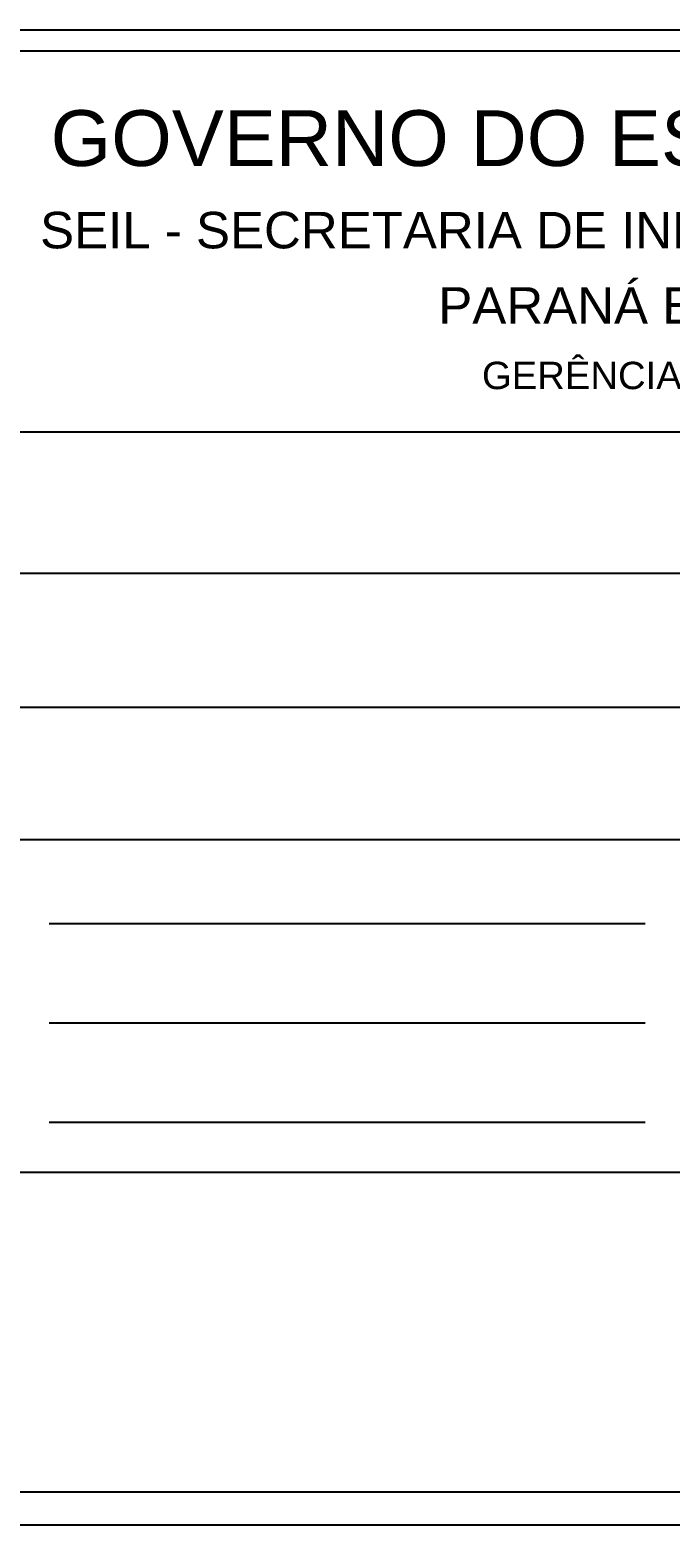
# Model space of a CAD drawing. Header units: millimetres. Extents: x 0 to 687901, y 0 to 346525.
# Drawn here: x 111004 to 114870, y 249634 to 258662 of the extents above; entities that cross this region are included whole.
import ezdxf
from ezdxf.enums import TextEntityAlignment as Align

# ---------------------------------------------------------------- set-up
doc = ezdxf.new("R2010")
doc.units = ezdxf.units.MM
doc.layers.add('ARQ_Texto', color=7, linetype='Continuous')
doc.styles.add('ARIAL', font='arial.ttf')

msp = doc.modelspace()

# ---------------------------------------------------------------- linework, layer by layer
at = {"layer": 'ARQ_Texto'}
for p, q in [((105719.9, 258661.6), (123219.9, 258661.6)), ((105919.9, 256235.2), (123047.4, 256235.2)), ((105919.9, 255381.1), (123047.3, 255381.1)), ((105919.9, 254572.7), (123047.2, 254572.7)), ((105919.9, 253772.6), (123047.4, 253772.6)), ((114719.9, 253265), (111119.9, 253265)), ((114719.9, 252665), (111119.9, 252665)), ((114719.8, 252065), (111119.9, 252065)), ((105919.9, 251765), (119874.4, 251765)), ((105919.9, 249833.9), (119874.4, 249833.9))]:
    msp.add_line(p, q, dxfattribs=at)
msp.add_lwpolyline([(123219.9, 249633.9), (105719.9, 249633.9), (105719.9, 258535.5), (123219.9, 258535.5)], close=True, dxfattribs=at)

# ---------------------------------------------------------------- texts
at = {"layer": 'ARQ_Texto', "style": 'ARIAL'}
for s, height, p in [('GOVERNO DO ESTADO DO PARANÁ', 336.756, (115232.9, 258007.9)), ('SEIL - SECRETARIA DE INFRAESTRUTURA E LOGÍSTICA', 220.5, (115232.9, 257452.5)), ('PARANÁ EDIFICAÇÕES', 220.5, (115190.2, 256997.8)), ('GERÊNCIA DE PROJETOS', 165.375, (115184.2, 256575.2))]:
    msp.add_text(s, height=height, rotation=359.99469, dxfattribs=at).set_placement(p, align=Align.MIDDLE_CENTER)

doc.saveas('drawing.dxf')
